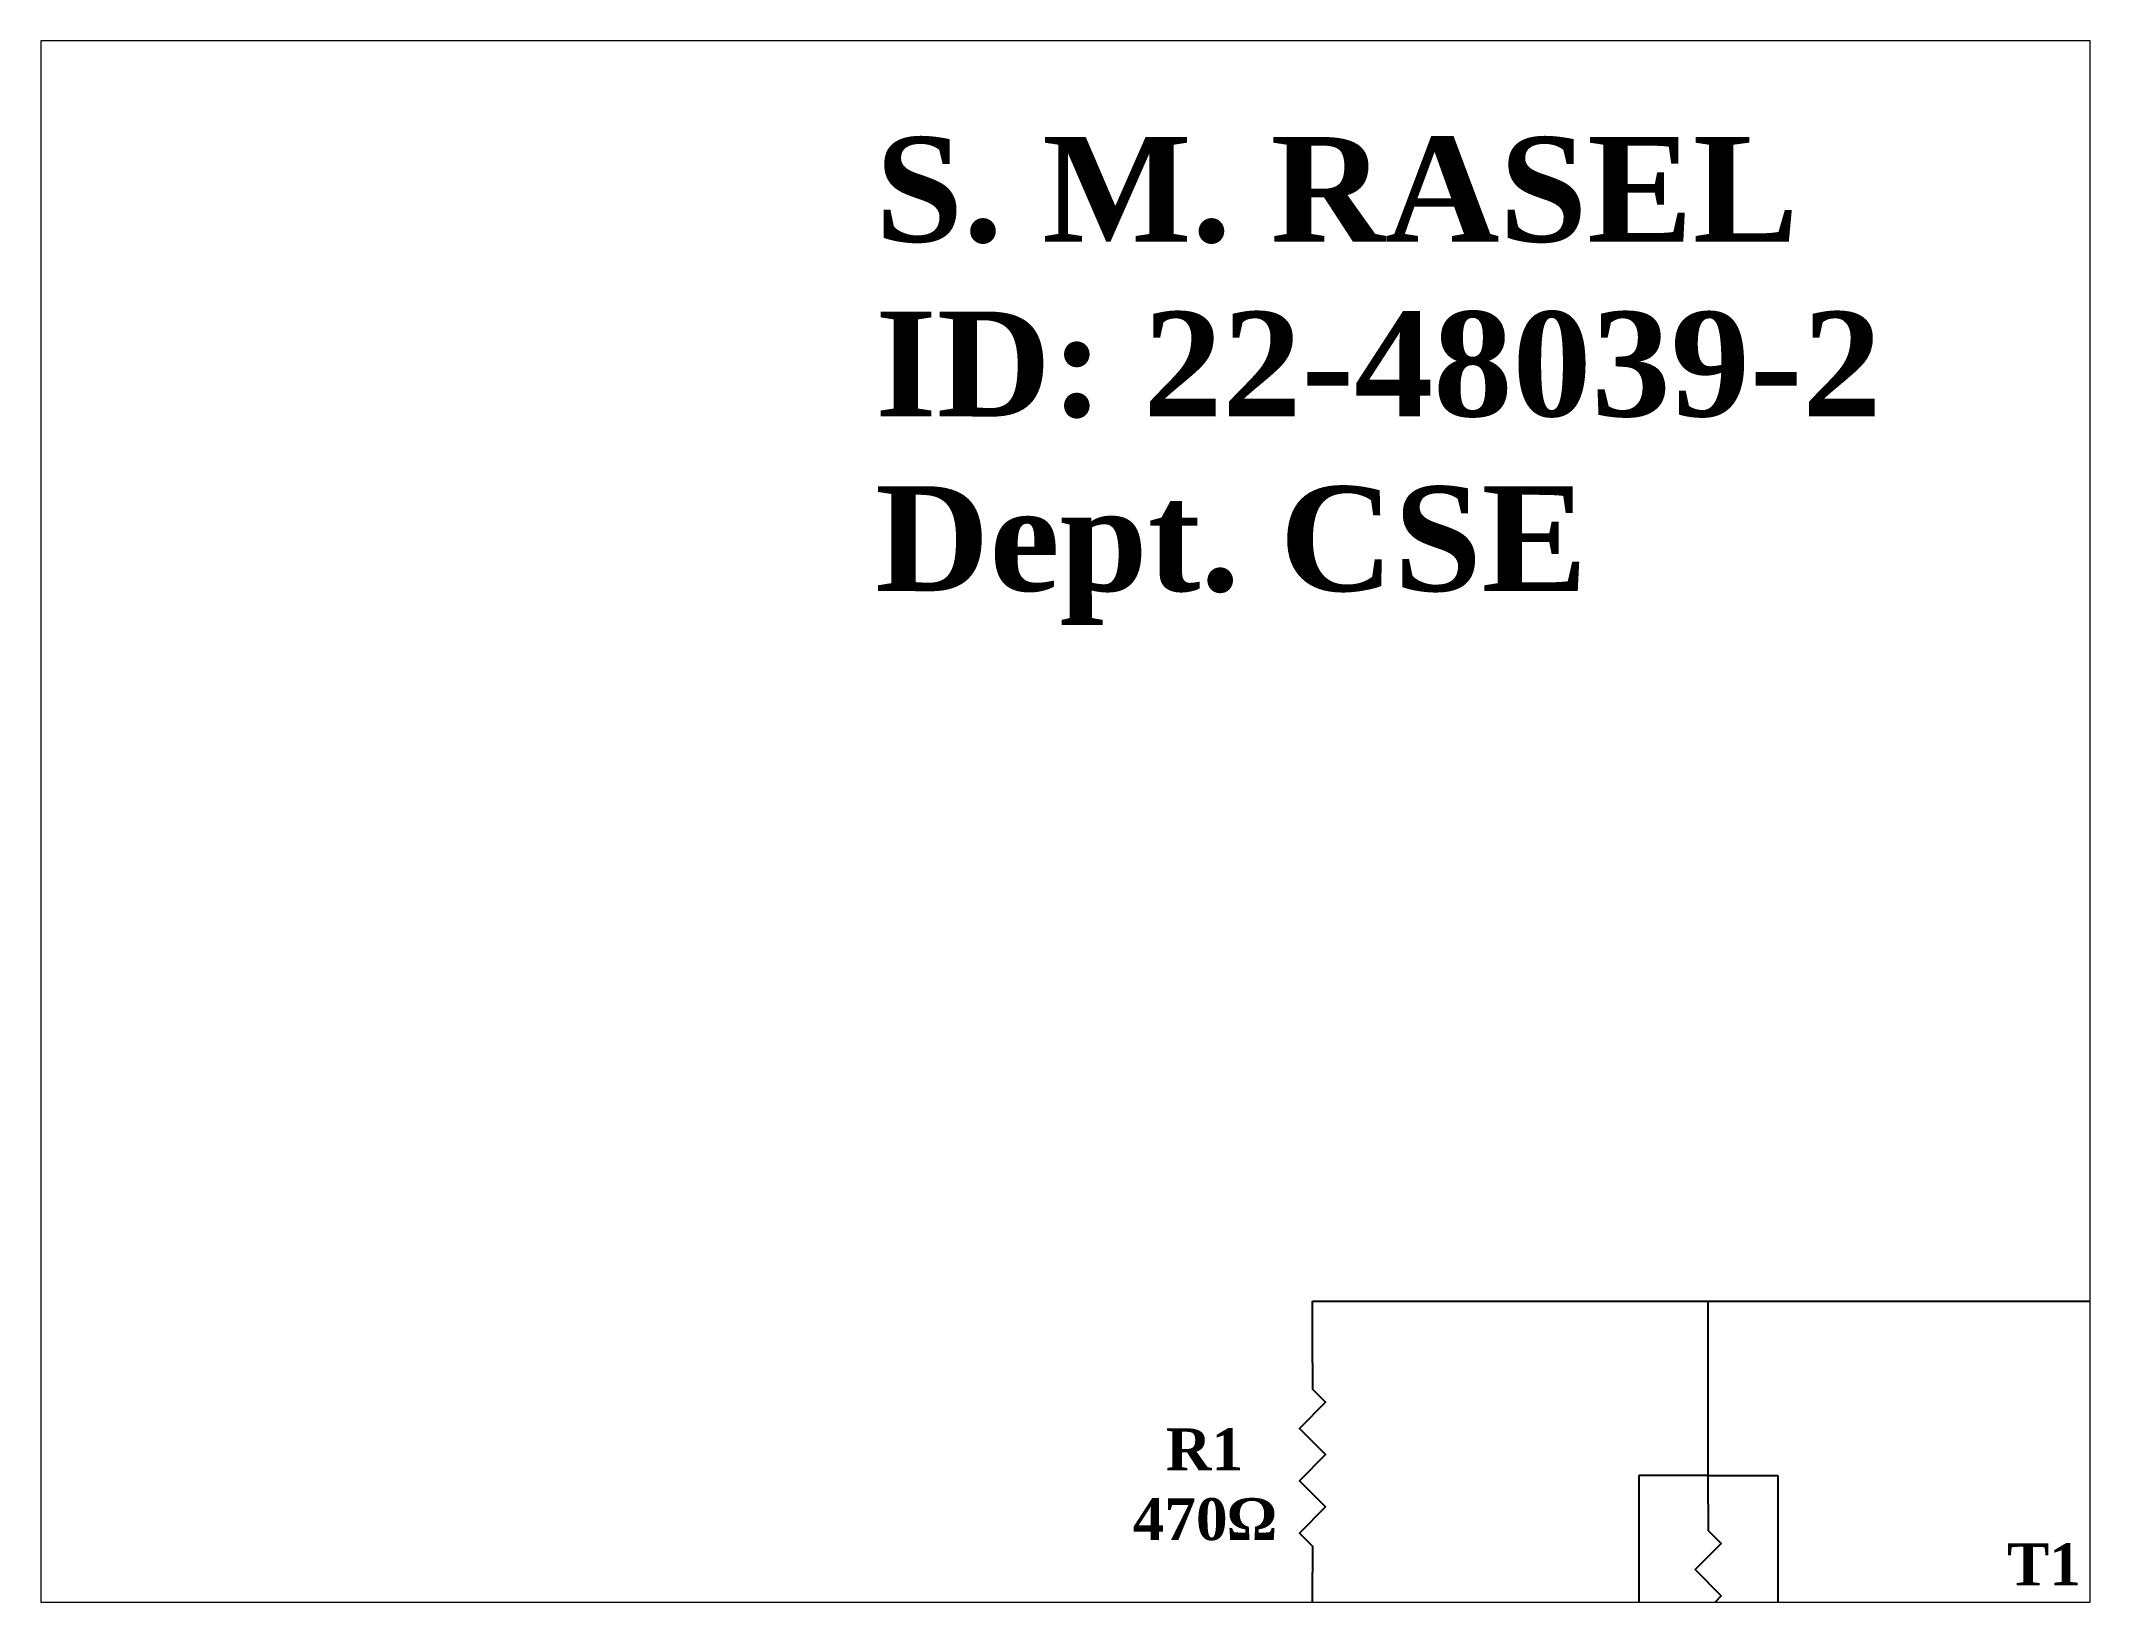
# Paper-space layout 'Layout1' of a CAD drawing. Header units: inches. Extents: x 1.05 to 9.45, y 0.8 to 7.2.
# The model-space entities are those that its viewports show. They can reach past a viewport. Long polylines and large blocks are cut down to what shows.
import ezdxf

# ---------------------------------------------------------------- set-up
doc = ezdxf.new("R2010")
doc.units = ezdxf.units.IN
doc.header["$MEASUREMENT"] = 0

# ---------------------------------------------------------------- blocks, each defined once
blk = doc.blocks.new('Resistor')
at = {"color": 7}
blk.add_lwpolyline([(0, 0), (0.05, 0), (0.075, 0.025), (0.125, -0.025), (0.175, 0.025), (0.225, -0.025), (0.275, 0.025), (0.325, -0.025), (0.35, 0), (0.4, 0)], dxfattribs=at)

msp = doc.modelspace()

# ---------------------------------------------------------------- linework, layer by layer
for p, q in [((-0.7083, 5.2247), (-0.7083, 5.3423)), ((-0.7083, 5.3423), (4.4664, 5.3423)), ((0.0469, 4.9549), (0.0469, 5.3423)), ((0.0469, 5.0096), (-0.0855, 5.0096)), ((-0.0855, 5.0096), (-0.0855, 4.5022)), ((0.0469, 5.0096), (0.1802, 5.0096)), ((0.1802, 5.0096), (0.1802, 4.5022)), ((-0.7083, 4.7072), (-0.7083, 4.8247))]:
    msp.add_line(p, q)

# ---------------------------------------------------------------- block references
at = {"rotation": 270}
for p in [(-0.7083, 5.2247), (0.0469, 4.9549)]:
    msp.add_blockref('Resistor', p, dxfattribs=at)

# ---------------------------------------------------------------- texts
for s, insert, char_height, width, attachment_point in [('{\\fTimes New Roman|b1|i0|c0|p18;S. M. RASEL\\PID: 22-48039-2\\PDept. CSE}', (-1.5432, 7.5652), 0.2, 4.708394, 1), ('{\\fTimes New Roman|b1|i0|c0|p18;R1\\P470Ω}', (-0.9146, 5.0997), 0.08, 0.562756, 2), ('{\\fTimes New Roman|b1|i0|c0|p18;T1\\PTHERMISTOR}', (0.6881, 4.8799), 0.08, 1.547318, 2)]:
    msp.add_mtext(s, dxfattribs=dict(insert=insert, char_height=char_height, width=width, attachment_point=attachment_point))

psp = doc.layouts.get("Layout1")

# ---------------------------------------------------------------- viewports
at = {"layer": '0'}
psp.add_viewport(center=(5.25, 4), size=(8.4, 6.4), view_center_point=(-1.1799, 6.2583), view_height=2.980409, dxfattribs=at)

doc.saveas('drawing.dxf')
